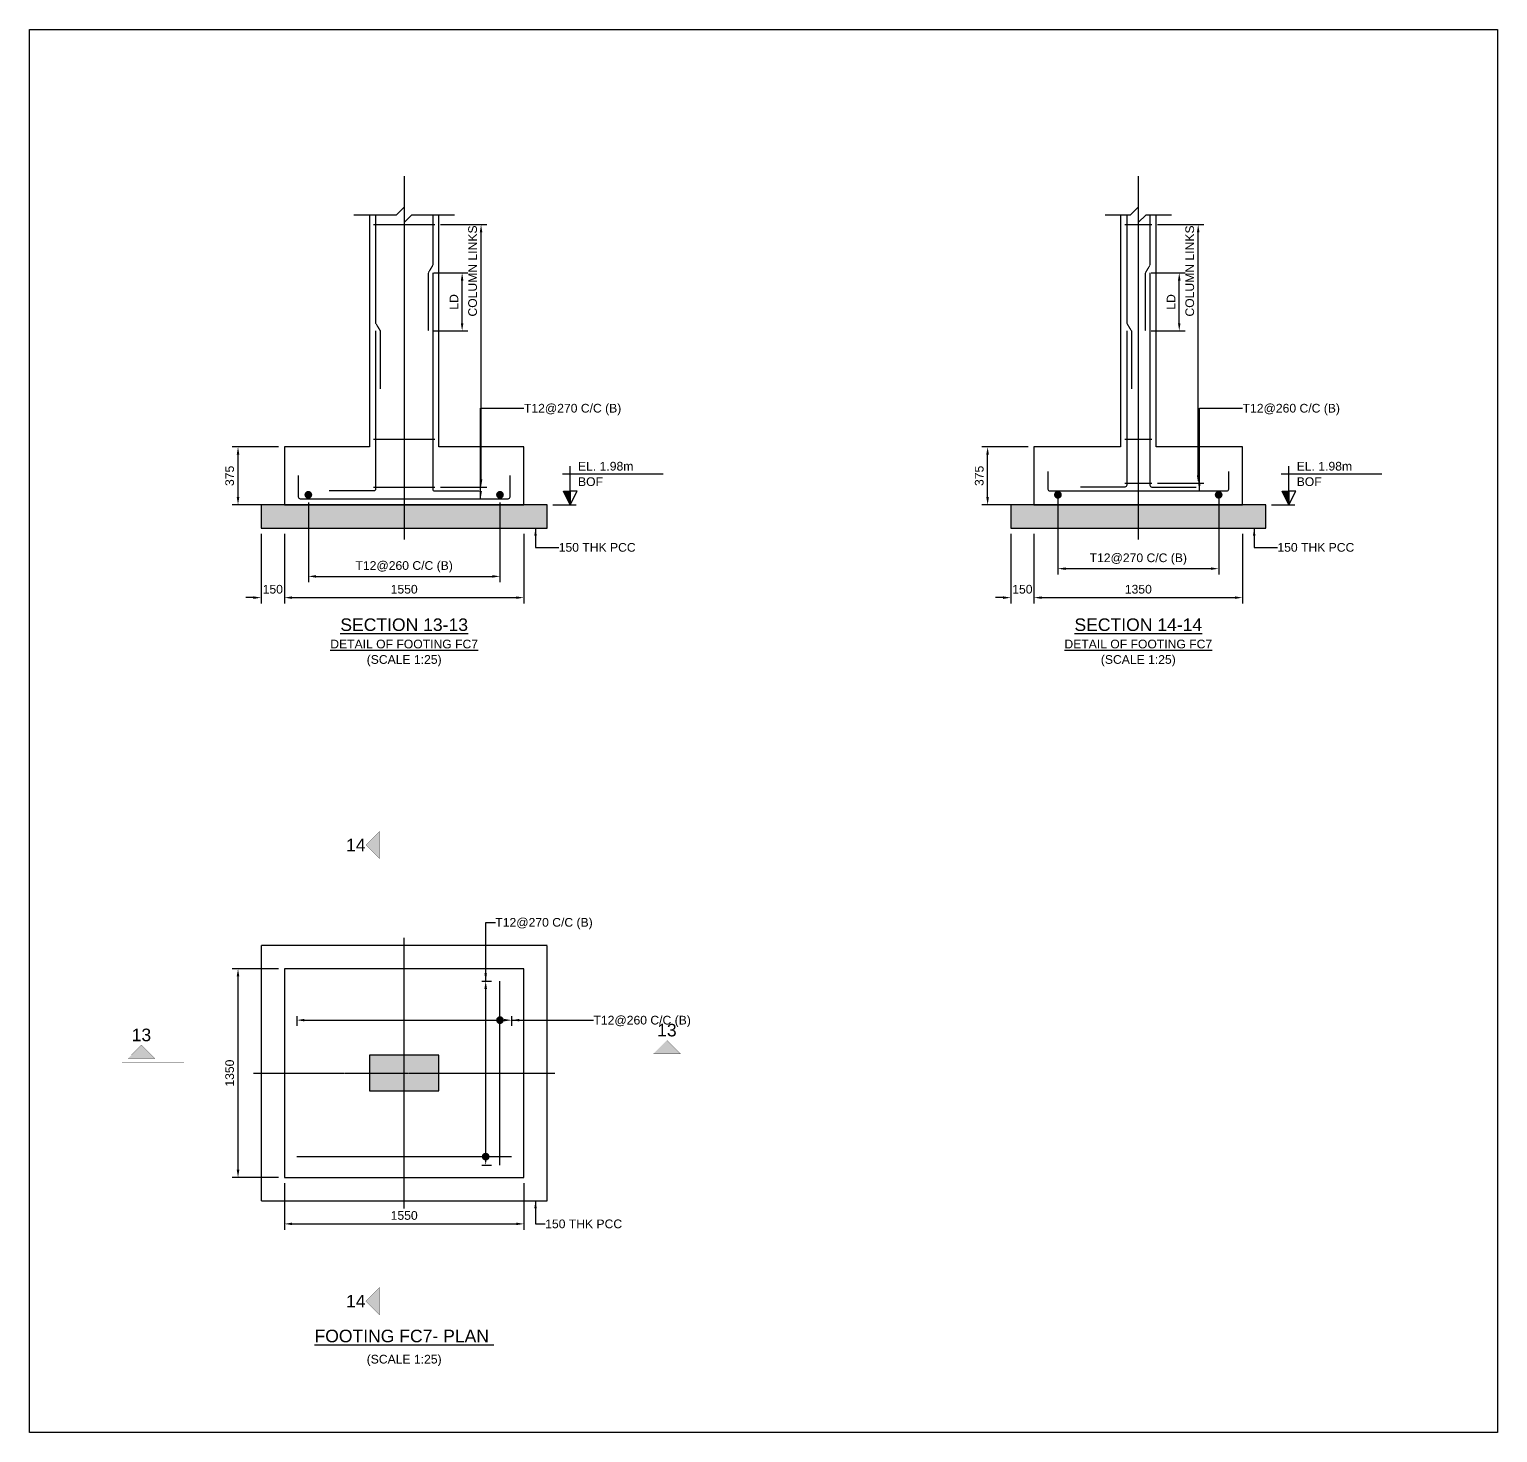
# Model space of a CAD drawing. Header units: inches. Extents: x -816171 to 9366335, y -450961 to 689132.
# Drawn here: x 5432005 to 5470005, y 213203 to 249503 of the extents above; entities that cross this region are included whole.
import ezdxf
from ezdxf.enums import TextEntityAlignment as Align

# ---------------------------------------------------------------- set-up
doc = ezdxf.new("R2010")
doc.units = ezdxf.units.IN
doc.header["$MEASUREMENT"] = 0
doc.linetypes.add('Cline', pattern=[1, 0.625, -0.125, 0.125, -0.125])
doc.linetypes.add('DASHED', pattern=[0.75, 0.5, -0.25])
for name, color, linetype in [('Center Line', 1, 'Continuous'), ('Column', 2, 'Continuous'), ('Concrete Line', 2, 'Continuous'), ('Dim', 31, 'Continuous'), ('Footing', 4, 'Continuous'), ('Labels', 4, 'Continuous'), ('PCC', 5, 'Continuous'), ('Reinforcement', 130, 'Continuous'), ('Section Mark', 5, 'Continuous'), ('Solid', 25, 'Continuous'), ('Text', 31, 'Continuous')]:
    doc.layers.add(name, color=color, linetype=linetype)
doc.styles.add('SC-FTG1', font='sanss___.ttf')
doc.styles.add('SC-FTG2', font='SansSerif')
doc.dimstyles.new('RccFooting', dxfattribs={"dimtxt": 225, "dimasz": 200, "dimexe": 150, "dimexo": 150, "dimgap": 100, "dimtad": 1, "dimtoh": 1, "dimdec": 4, "dimlfac": 0.25, "dimzin": 0, "dimdsep": 46, "dimtxsty": 'SC-FTG2', "dimcen": 0.09, "dimclrd": 8, "dimclre": 8, "dimclrt": 31, "dimadec": 0, "dimazin": 0, "dimtfac": 1, "dimtdec": 0, "dimtix": 1, "dimtofl": 0, "dimtmove": 0, "dimatfit": 3, "dimfxl": 1, "dimtolj": 1, "dimtzin": 0, "dimarcsym": 0})

# ---------------------------------------------------------------- blocks, each defined once
blk = doc.blocks.new('*D2244')
at = {"layer": 'DEFPOINTS', "color": 0, "transparency": 16777216}
for p in [(5438605, 219803), (5444805, 219803), (5444805, 218603)]:
    blk.add_point(p, dxfattribs=at)
at = {"layer": 'Dim', "color": 8, "lineweight": -2, "transparency": 16777216}
for p, q in [((5438605, 219653), (5438605, 218453)), ((5444805, 219653), (5444805, 218453)), ((5438805, 218603), (5444605, 218603))]:
    blk.add_line(p, q, dxfattribs=at)
at = {"layer": 'Dim', "color": 8, "transparency": 16777216}
for points in [[(5438805, 218636), (5438805, 218570), (5438605, 218603)], [(5444605, 218636), (5444605, 218570), (5444805, 218603)]]:
    blk.add_solid(points, dxfattribs=at)
at = {"layer": 'Dim', "color": 31, "transparency": 16777216, "insert": (5441705, 218819), "char_height": 225, "attachment_point": 5, "style": 'SC-FTG2'}
blk.add_mtext('\\A1;1550', dxfattribs=at)
blk = doc.blocks.new('*D2245')
at = {"layer": 'DEFPOINTS', "color": 0, "transparency": 16777216}
for p in [(5437405, 225203), (5438605, 225203), (5438605, 219803)]:
    blk.add_point(p, dxfattribs=at)
at = {"layer": 'Dim', "color": 8, "lineweight": -2, "transparency": 16777216}
for p, q in [((5438455, 225203), (5437255, 225203)), ((5437405, 220003), (5437405, 225003)), ((5438455, 219803), (5437255, 219803))]:
    blk.add_line(p, q, dxfattribs=at)
at = {"layer": 'Dim', "color": 8, "transparency": 16777216}
for points in [[(5437371, 225003), (5437438, 225003), (5437405, 225203)], [(5437371, 220003), (5437438, 220003), (5437405, 219803)]]:
    blk.add_solid(points, dxfattribs=at)
at = {"layer": 'Dim', "color": 31, "transparency": 16777216, "insert": (5437189, 222503), "char_height": 225, "attachment_point": 5, "rotation": 90, "style": 'SC-FTG2'}
blk.add_mtext('\\A1;1350', dxfattribs=at)
blk = doc.blocks.new('*D2246')
at = {"layer": 'DEFPOINTS', "color": 0, "transparency": 16777216}
for p in [(5443565, 224883), (5443815, 224883), (5443565, 220123)]:
    blk.add_point(p, dxfattribs=at)
at = {"layer": 'Dim', "color": 8, "lineweight": -2, "transparency": 16777216}
for p, q in [((5443715, 224883), (5443965, 224883)), ((5443815, 220323), (5443815, 224683)), ((5443715, 220123), (5443965, 220123))]:
    blk.add_line(p, q, dxfattribs=at)
at = {"layer": 'Dim', "color": 8, "transparency": 16777216}
for points in [[(5443781, 224683), (5443848, 224683), (5443815, 224883)], [(5443781, 220323), (5443848, 220323), (5443815, 220123)]]:
    blk.add_solid(points, dxfattribs=at)
blk = doc.blocks.new('*D2247')
at = {"layer": 'DEFPOINTS', "color": 0, "transparency": 16777216}
for p in [(5438925, 224123), (5444485, 224123), (5444485, 223873)]:
    blk.add_point(p, dxfattribs=at)
at = {"layer": 'Dim', "color": 8, "lineweight": -2, "transparency": 16777216}
for p, q in [((5438925, 223973), (5438925, 223723)), ((5439125, 223873), (5444285, 223873)), ((5444485, 223973), (5444485, 223723))]:
    blk.add_line(p, q, dxfattribs=at)
at = {"layer": 'Dim', "color": 8, "transparency": 16777216}
for points in [[(5439125, 223906), (5439125, 223840), (5438925, 223873)], [(5444285, 223906), (5444285, 223840), (5444485, 223873)]]:
    blk.add_solid(points, dxfattribs=at)
blk = doc.blocks.new('*D2254')
at = {"layer": 'DEFPOINTS', "color": 0, "transparency": 16777216}
for p in [(5438005, 236603), (5438605, 236603), (5438605, 234803)]:
    blk.add_point(p, dxfattribs=at)
at = {"layer": 'Dim', "color": 8, "lineweight": -2, "transparency": 16777216}
for p, q in [((5438005, 236453), (5438005, 234653)), ((5438605, 236453), (5438605, 234653)), ((5437805, 234803), (5437605, 234803)), ((5438805, 234803), (5439005, 234803))]:
    blk.add_line(p, q, dxfattribs=at)
at = {"layer": 'Dim', "color": 8, "transparency": 16777216}
for points in [[(5437805, 234836), (5437805, 234770), (5438005, 234803)], [(5438805, 234836), (5438805, 234770), (5438605, 234803)]]:
    blk.add_solid(points, dxfattribs=at)
at = {"layer": 'Dim', "color": 31, "transparency": 16777216, "insert": (5438305, 235019), "char_height": 225, "attachment_point": 5, "style": 'SC-FTG2'}
blk.add_mtext('\\A1;150', dxfattribs=at)
blk = doc.blocks.new('*D2255')
at = {"layer": 'DEFPOINTS', "color": 0, "transparency": 16777216}
for p in [(5438605, 236603), (5444805, 236603), (5444805, 234803)]:
    blk.add_point(p, dxfattribs=at)
at = {"layer": 'Dim', "color": 8, "lineweight": -2, "transparency": 16777216}
for p, q in [((5438605, 236453), (5438605, 234653)), ((5444805, 236453), (5444805, 234653)), ((5438805, 234803), (5444605, 234803))]:
    blk.add_line(p, q, dxfattribs=at)
at = {"layer": 'Dim', "color": 8, "transparency": 16777216}
for points in [[(5438805, 234836), (5438805, 234770), (5438605, 234803)], [(5444605, 234836), (5444605, 234770), (5444805, 234803)]]:
    blk.add_solid(points, dxfattribs=at)
at = {"layer": 'Dim', "color": 31, "transparency": 16777216, "insert": (5441705, 235019), "char_height": 225, "attachment_point": 5, "style": 'SC-FTG2'}
blk.add_mtext('\\A1;1550', dxfattribs=at)
blk = doc.blocks.new('*D2256')
at = {"layer": 'DEFPOINTS', "color": 0, "transparency": 16777216}
for p in [(5437405, 238703), (5438605, 238703), (5438605, 237203)]:
    blk.add_point(p, dxfattribs=at)
at = {"layer": 'Dim', "color": 8, "lineweight": -2, "transparency": 16777216}
for p, q in [((5438455, 238703), (5437255, 238703)), ((5437405, 237403), (5437405, 238503)), ((5438455, 237203), (5437255, 237203))]:
    blk.add_line(p, q, dxfattribs=at)
at = {"layer": 'Dim', "color": 8, "transparency": 16777216}
for points in [[(5437371, 238503), (5437438, 238503), (5437405, 238703)], [(5437371, 237403), (5437438, 237403), (5437405, 237203)]]:
    blk.add_solid(points, dxfattribs=at)
at = {"layer": 'Dim', "color": 31, "transparency": 16777216, "insert": (5437189, 237953), "char_height": 225, "attachment_point": 5, "rotation": 90, "style": 'SC-FTG2'}
blk.add_mtext('\\A1;375', dxfattribs=at)
blk = doc.blocks.new('*D2257')
at = {"layer": 'DEFPOINTS', "color": 0, "transparency": 16777216}
for p in [(5439225, 237413), (5444185, 237413), (5444185, 235353)]:
    blk.add_point(p, dxfattribs=at)
at = {"layer": 'Dim', "color": 8, "lineweight": -2, "transparency": 16777216}
for p, q in [((5439225, 237263), (5439225, 235203)), ((5444185, 237263), (5444185, 235203)), ((5439425, 235353), (5443985, 235353))]:
    blk.add_line(p, q, dxfattribs=at)
at = {"layer": 'Dim', "color": 8, "transparency": 16777216}
for points in [[(5439425, 235386), (5439425, 235320), (5439225, 235353)], [(5443985, 235386), (5443985, 235320), (5444185, 235353)]]:
    blk.add_solid(points, dxfattribs=at)
at = {"layer": 'Dim', "color": 31, "transparency": 16777216, "insert": (5441705, 235600), "char_height": 225, "attachment_point": 5, "style": 'SC-FTG2'}
blk.add_mtext('\\A1;T12@260 C/C (B)', dxfattribs=at)
blk = doc.blocks.new('*D2258')
at = {"layer": 'DEFPOINTS', "color": 0, "transparency": 16777216}
for p in [(5442325, 243203), (5443205, 243203), (5442325, 241703)]:
    blk.add_point(p, dxfattribs=at)
at = {"layer": 'Dim', "color": 8, "lineweight": -2, "transparency": 16777216}
for p, q in [((5442475, 243203), (5443355, 243203)), ((5443205, 241903), (5443205, 243003)), ((5442475, 241703), (5443355, 241703))]:
    blk.add_line(p, q, dxfattribs=at)
at = {"layer": 'Dim', "color": 8, "transparency": 16777216}
for points in [[(5443171, 243003), (5443238, 243003), (5443205, 243203)], [(5443171, 241903), (5443238, 241903), (5443205, 241703)]]:
    blk.add_solid(points, dxfattribs=at)
at = {"layer": 'Dim', "color": 31, "transparency": 16777216, "insert": (5442992, 242453), "char_height": 225, "attachment_point": 5, "rotation": 90, "style": 'SC-FTG2'}
blk.add_mtext('\\A1;LD', dxfattribs=at)
blk = doc.blocks.new('*D2259')
at = {"layer": 'DEFPOINTS', "color": 0, "transparency": 16777216}
for p in [(5442495, 244453), (5443695, 244453), (5442495, 237663)]:
    blk.add_point(p, dxfattribs=at)
at = {"layer": 'Dim', "color": 8, "lineweight": -2, "transparency": 16777216}
for p, q in [((5442645, 244453), (5443845, 244453)), ((5443695, 237863), (5443695, 244253)), ((5442645, 237663), (5443845, 237663))]:
    blk.add_line(p, q, dxfattribs=at)
at = {"layer": 'Dim', "color": 8, "transparency": 16777216}
for points in [[(5443661, 244253), (5443728, 244253), (5443695, 244453)], [(5443661, 237863), (5443728, 237863), (5443695, 237663)]]:
    blk.add_solid(points, dxfattribs=at)
at = {"layer": 'Dim', "color": 31, "transparency": 16777216, "insert": (5443477, 243253), "char_height": 225, "attachment_point": 5, "rotation": 90, "style": 'SC-FTG2'}
blk.add_mtext('\\A1;COLUMN LINKS', dxfattribs=at)
blk = doc.blocks.new('*D2260')
at = {"layer": 'DEFPOINTS', "color": 0, "transparency": 16777216}
for p in [(5457405, 236603), (5458005, 236603), (5458005, 234803)]:
    blk.add_point(p, dxfattribs=at)
at = {"layer": 'Dim', "color": 8, "lineweight": -2, "transparency": 16777216}
for p, q in [((5457405, 236453), (5457405, 234653)), ((5458005, 236453), (5458005, 234653)), ((5457205, 234803), (5457005, 234803)), ((5458205, 234803), (5458405, 234803))]:
    blk.add_line(p, q, dxfattribs=at)
at = {"layer": 'Dim', "color": 8, "transparency": 16777216}
for points in [[(5457205, 234836), (5457205, 234770), (5457405, 234803)], [(5458205, 234836), (5458205, 234770), (5458005, 234803)]]:
    blk.add_solid(points, dxfattribs=at)
at = {"layer": 'Dim', "color": 31, "transparency": 16777216, "insert": (5457705, 235019), "char_height": 225, "attachment_point": 5, "style": 'SC-FTG2'}
blk.add_mtext('\\A1;150', dxfattribs=at)
blk = doc.blocks.new('*D2261')
at = {"layer": 'DEFPOINTS', "color": 0, "transparency": 16777216}
for p in [(5458005, 236603), (5463405, 236603), (5463405, 234803)]:
    blk.add_point(p, dxfattribs=at)
at = {"layer": 'Dim', "color": 8, "lineweight": -2, "transparency": 16777216}
for p, q in [((5458005, 236453), (5458005, 234653)), ((5463405, 236453), (5463405, 234653)), ((5458205, 234803), (5463205, 234803))]:
    blk.add_line(p, q, dxfattribs=at)
at = {"layer": 'Dim', "color": 8, "transparency": 16777216}
for points in [[(5458205, 234836), (5458205, 234770), (5458005, 234803)], [(5463205, 234836), (5463205, 234770), (5463405, 234803)]]:
    blk.add_solid(points, dxfattribs=at)
at = {"layer": 'Dim', "color": 31, "transparency": 16777216, "insert": (5460705, 235019), "char_height": 225, "attachment_point": 5, "style": 'SC-FTG2'}
blk.add_mtext('\\A1;1350', dxfattribs=at)
blk = doc.blocks.new('*D2262')
at = {"layer": 'DEFPOINTS', "color": 0, "transparency": 16777216}
for p in [(5456805, 238703), (5458005, 238703), (5458005, 237203)]:
    blk.add_point(p, dxfattribs=at)
at = {"layer": 'Dim', "color": 8, "lineweight": -2, "transparency": 16777216}
for p, q in [((5457855, 238703), (5456655, 238703)), ((5456805, 237403), (5456805, 238503)), ((5457855, 237203), (5456655, 237203))]:
    blk.add_line(p, q, dxfattribs=at)
at = {"layer": 'Dim', "color": 8, "transparency": 16777216}
for points in [[(5456771, 238503), (5456838, 238503), (5456805, 238703)], [(5456771, 237403), (5456838, 237403), (5456805, 237203)]]:
    blk.add_solid(points, dxfattribs=at)
at = {"layer": 'Dim', "color": 31, "transparency": 16777216, "insert": (5456589, 237953), "char_height": 225, "attachment_point": 5, "rotation": 90, "style": 'SC-FTG2'}
blk.add_mtext('\\A1;375', dxfattribs=at)
blk = doc.blocks.new('*D2263')
at = {"layer": 'DEFPOINTS', "color": 0, "transparency": 16777216}
for p in [(5458625, 237613), (5462785, 237613), (5462785, 235553)]:
    blk.add_point(p, dxfattribs=at)
at = {"layer": 'Dim', "color": 8, "lineweight": -2, "transparency": 16777216}
for p, q in [((5458625, 237463), (5458625, 235403)), ((5462785, 237463), (5462785, 235403)), ((5458825, 235553), (5462585, 235553))]:
    blk.add_line(p, q, dxfattribs=at)
at = {"layer": 'Dim', "color": 8, "transparency": 16777216}
for points in [[(5458825, 235586), (5458825, 235520), (5458625, 235553)], [(5462585, 235586), (5462585, 235520), (5462785, 235553)]]:
    blk.add_solid(points, dxfattribs=at)
at = {"layer": 'Dim', "color": 31, "transparency": 16777216, "insert": (5460705, 235800), "char_height": 225, "attachment_point": 5, "style": 'SC-FTG2'}
blk.add_mtext('\\A1;T12@270 C/C (B)', dxfattribs=at)
blk = doc.blocks.new('*D2264')
at = {"layer": 'DEFPOINTS', "color": 0, "transparency": 16777216}
for p in [(5460885, 243203), (5461765, 243203), (5460885, 241703)]:
    blk.add_point(p, dxfattribs=at)
at = {"layer": 'Dim', "color": 8, "lineweight": -2, "transparency": 16777216}
for p, q in [((5461035, 243203), (5461915, 243203)), ((5461765, 241903), (5461765, 243003)), ((5461035, 241703), (5461915, 241703))]:
    blk.add_line(p, q, dxfattribs=at)
at = {"layer": 'Dim', "color": 8, "transparency": 16777216}
for points in [[(5461731, 243003), (5461798, 243003), (5461765, 243203)], [(5461731, 241903), (5461798, 241903), (5461765, 241703)]]:
    blk.add_solid(points, dxfattribs=at)
at = {"layer": 'Dim', "color": 31, "transparency": 16777216, "insert": (5461552, 242453), "char_height": 225, "attachment_point": 5, "rotation": 90, "style": 'SC-FTG2'}
blk.add_mtext('\\A1;LD', dxfattribs=at)
blk = doc.blocks.new('*D2265')
at = {"layer": 'DEFPOINTS', "color": 0, "transparency": 16777216}
for p in [(5461055, 244453), (5462255, 244453), (5461055, 237763)]:
    blk.add_point(p, dxfattribs=at)
at = {"layer": 'Dim', "color": 8, "lineweight": -2, "transparency": 16777216}
for p, q in [((5461205, 244453), (5462405, 244453)), ((5462255, 237963), (5462255, 244253)), ((5461205, 237763), (5462405, 237763))]:
    blk.add_line(p, q, dxfattribs=at)
at = {"layer": 'Dim', "color": 8, "transparency": 16777216}
for points in [[(5462221, 244253), (5462288, 244253), (5462255, 244453)], [(5462221, 237963), (5462288, 237963), (5462255, 237763)]]:
    blk.add_solid(points, dxfattribs=at)
at = {"layer": 'Dim', "color": 31, "transparency": 16777216, "insert": (5462037, 243253), "char_height": 225, "attachment_point": 5, "rotation": 90, "style": 'SC-FTG2'}
blk.add_mtext('\\A1;COLUMN LINKS', dxfattribs=at)

msp = doc.modelspace()

# ---------------------------------------------------------------- hatches: boundary and pattern name
at = {"layer": 'Solid'}
for points in [[(5446004.62407, 237203.05879), (5445829.62407, 237553.05879), (5446004.62407, 237553.05879)], [(5464604.62407, 237203.05879), (5464429.62407, 237553.05879), (5464604.62407, 237553.05879)], [(5438004.62407, 236603.05879), (5445404.62407, 236603.05879), (5445404.62407, 237203.05879), (5438004.62407, 237203.05879)], [(5457404.62407, 236603.05879), (5464004.62407, 236603.05879), (5464004.62407, 237203.05879), (5457404.62407, 237203.05879)], [(5441064.62407, 228753.05879), (5440714.62407, 228403.05879), (5441064.62407, 228053.05879), (5441064.62407, 228753.05879)], [(5434554.62407, 222879.05879), (5434904.62407, 223229.05879), (5435254.62407, 222879.05879), (5434554.62407, 222879.05879)], [(5448854.62407, 223003.05879), (5448504.62407, 223353.05879), (5448154.62407, 223003.05879), (5448854.62407, 223003.05879)], [(5440804.62407, 222043.05879), (5442604.62407, 222043.05879), (5442604.62407, 222963.05879), (5440804.62407, 222963.05879)], [(5441064.62407, 216253.05879), (5440714.62407, 216603.05879), (5441064.62407, 216953.05879), (5441064.62407, 216253.05879)]]:
    msp.add_hatch(color=256, dxfattribs=at).paths.add_polyline_path(points, flags=0)

# ---------------------------------------------------------------- linework, layer by layer
msp.add_lwpolyline([(5432004.62407, 213203.05879), (5432004.62407, 249503.05879), (5470004.62407, 249503.05879), (5470004.62407, 213203.05879), (5432004.62407, 213203.05879)])
at = {"layer": 'Center Line', "linetype": 'Cline'}
for points in [[(5441704.62407, 245703.05879), (5441704.62407, 236303.05879)], [(5460704.62407, 245703.05879), (5460704.62407, 236303.05879)], [(5441704.62407, 219003.05879), (5441704.62407, 226003.05879)], [(5437804.62407, 222503.05879), (5445604.62407, 222503.05879)]]:
    msp.add_lwpolyline(points, dxfattribs=at)
at = {"layer": 'Column'}
msp.add_lwpolyline([(5440804.62407, 222043.05879), (5442604.62407, 222043.05879), (5442604.62407, 222963.05879), (5440804.62407, 222963.05879), (5440804.62407, 222043.05879)], dxfattribs=at)
at = {"layer": 'Concrete Line'}
for points in [[(5440404.62407, 244703.05879), (5441504.62407, 244703.05879), (5441704.62407, 244903.05879), (5441704.62407, 244503.05879), (5441904.62407, 244703.05879), (5443004.62407, 244703.05879)], [(5459844.62407, 244703.05879), (5460504.62407, 244703.05879), (5460704.62407, 244903.05879), (5460704.62407, 244503.05879), (5460904.62407, 244703.05879), (5461564.62407, 244703.05879)], [(5440804.62407, 244703.05879), (5440804.62407, 238703.05879), (5438604.62407, 238703.05879), (5438604.62407, 237203.05879), (5444804.62407, 237203.05879), (5444804.62407, 238703.05879), (5442604.62407, 238703.05879), (5442604.62407, 244703.05879)], [(5460244.62407, 244703.05879), (5460244.62407, 238703.05879), (5458004.62407, 238703.05879), (5458004.62407, 237203.05879), (5463404.62407, 237203.05879), (5463404.62407, 238703.05879), (5461164.62407, 238703.05879), (5461164.62407, 244703.05879)]]:
    msp.add_lwpolyline(points, dxfattribs=at)
at = {"layer": 'Dim', "color": 8, "const_width": 100}
for points in [[(5444134.62407, 223873.05879, 1), (5444234.62407, 223873.05879, 1)], [(5443764.62407, 220343.05879, 1), (5443864.62407, 220343.05879, 1)]]:
    msp.add_lwpolyline(points, format="xyb", close=True, dxfattribs=at)
at = {"layer": 'Footing'}
msp.add_lwpolyline([(5438604.62407, 219803.05879), (5444804.62407, 219803.05879), (5444804.62407, 225203.05879), (5438604.62407, 225203.05879), (5438604.62407, 219803.05879)], dxfattribs=at)
at = {"layer": 'PCC'}
for points in [[(5438004.62407, 236603.05879), (5445404.62407, 236603.05879), (5445404.62407, 237203.05879), (5438004.62407, 237203.05879), (5438004.62407, 236603.05879)], [(5457404.62407, 236603.05879), (5464004.62407, 236603.05879), (5464004.62407, 237203.05879), (5457404.62407, 237203.05879), (5457404.62407, 236603.05879)]]:
    msp.add_lwpolyline(points, dxfattribs=at)
at = {"layer": 'PCC', "linetype": 'DASHED'}
msp.add_lwpolyline([(5438004.62407, 219203.05879), (5445404.62407, 219203.05879), (5445404.62407, 225803.05879), (5438004.62407, 225803.05879), (5438004.62407, 219203.05879)], dxfattribs=at)
at = {"layer": 'Reinforcement'}
for points in [[(5440914.62407, 244453.05879), (5442494.62407, 244453.05879)], [(5460354.62407, 244453.05879), (5461054.62407, 244453.05879)], [(5440914.62407, 238903.05879), (5442494.62407, 238903.05879)], [(5460354.62407, 238903.05879), (5461054.62407, 238903.05879)], [(5440914.62407, 237663.05879), (5442494.62407, 237663.05879)], [(5460354.62407, 237763.05879), (5461054.62407, 237763.05879)], [(5444184.62407, 220123.05879), (5444184.62407, 224883.05879)], [(5438924.62407, 220343.05879), (5444484.62407, 220343.05879)]]:
    msp.add_lwpolyline(points, dxfattribs=at)
at = {"layer": 'Reinforcement', "linetype": 'DASHED'}
for points in [[(5440964.62407, 244703.05879), (5440964.62407, 241903.05879), (5441084.62407, 241703.05879), (5441084.62407, 240203.05879)], [(5442444.62407, 244703.05879), (5442444.62407, 243403.05879), (5442324.62407, 243203.05879), (5442324.62407, 241703.05879)], [(5460404.62407, 244703.05879), (5460404.62407, 241903.05879), (5460524.62407, 241703.05879), (5460524.62407, 240203.05879)], [(5461004.62407, 244703.05879), (5461004.62407, 243403.05879), (5460884.62407, 243203.05879), (5460884.62407, 241703.05879)]]:
    msp.add_lwpolyline(points, dxfattribs=at)
at = {"layer": 'Reinforcement'}
for points in [[(5442444.62407, 243203.05879), (5442444.62407, 237613.05879, 0.4), (5442494.62407, 237563.05879), (5443644.62407, 237563.05879, 0.4), (5443644.62407, 237563.05879), (5443644.62407, 237563.05879)], [(5461004.62407, 243203.05879), (5461004.62407, 237713.05879, 0.4), (5461054.62407, 237663.05879), (5462204.62407, 237663.05879, 0.4), (5462204.62407, 237663.05879), (5462204.62407, 237663.05879)], [(5440964.62407, 241703.05879), (5440964.62407, 237613.05879, -0.4), (5440914.62407, 237563.05879), (5439764.62407, 237563.05879, 0.4), (5439764.62407, 237563.05879), (5439764.62407, 237563.05879)], [(5460404.62407, 241703.05879), (5460404.62407, 237713.05879, -0.4), (5460354.62407, 237663.05879), (5459204.62407, 237663.05879, 0.4), (5459204.62407, 237663.05879), (5459204.62407, 237663.05879)], [(5438964.62407, 237963.05879), (5438964.62407, 237413.05879, 0.4), (5439014.62407, 237363.05879), (5444394.62407, 237363.05879, 0.4), (5444444.62407, 237413.05879), (5444444.62407, 237963.05879)], [(5458364.62407, 238063.05879), (5458364.62407, 237613.05879, 0.4), (5458414.62407, 237563.05879), (5462994.62407, 237563.05879, 0.4), (5463044.62407, 237613.05879), (5463044.62407, 238063.05879)]]:
    msp.add_lwpolyline(points, format="xyb", dxfattribs=at)
at = {"layer": 'Reinforcement', "const_width": 100}
for points in [[(5439174.62407, 237463.05879, 1), (5439274.62407, 237463.05879, 1)], [(5444134.62407, 237463.05879, 1), (5444234.62407, 237463.05879, 1)], [(5458574.62407, 237463.05879, 1), (5458674.62407, 237463.05879, 1)], [(5462734.62407, 237463.05879, 1), (5462834.62407, 237463.05879, 1)]]:
    msp.add_lwpolyline(points, format="xyb", close=True, dxfattribs=at)
at = {"layer": 'Section Mark'}
for p, q in [((5445554.62407, 237203.05879), (5446154.62407, 237203.05879)), ((5464154.62407, 237203.05879), (5464754.62407, 237203.05879))]:
    msp.add_line(p, q, dxfattribs=at)
for points in [[(5445804.62407, 238003.05879), (5448404.62407, 238003.05879)], [(5446004.62407, 237203.05879), (5446004.62407, 238203.05879)], [(5464404.62407, 238003.05879), (5467004.62407, 238003.05879)], [(5464604.62407, 237203.05879), (5464604.62407, 238203.05879)], [(5446004.62407, 237203.05879), (5445829.62407, 237553.05879), (5446004.62407, 237553.05879), (5446004.62407, 237203.05879)], [(5446004.62407, 237203.05879), (5446179.62407, 237553.05879), (5446004.62407, 237553.05879), (5446004.62407, 237203.05879)], [(5464604.62407, 237203.05879), (5464429.62407, 237553.05879), (5464604.62407, 237553.05879), (5464604.62407, 237203.05879)], [(5464604.62407, 237203.05879), (5464779.62407, 237553.05879), (5464604.62407, 237553.05879), (5464604.62407, 237203.05879)]]:
    msp.add_lwpolyline(points, dxfattribs=at)
at = {"layer": 'Section Mark', "const_width": 5}
for points in [[(5441164.62407, 227303.05879), (5441164.62407, 228903.05879)], [(5441064.62407, 228753.05879), (5440714.62407, 228403.05879), (5441064.62407, 228053.05879), (5441064.62407, 228753.05879)], [(5434554.62407, 222879.05879), (5434904.62407, 223229.05879), (5435254.62407, 222879.05879), (5434554.62407, 222879.05879)], [(5448854.62407, 223003.05879), (5448504.62407, 223353.05879), (5448154.62407, 223003.05879), (5448854.62407, 223003.05879)], [(5436004.62407, 222779.05879), (5434404.62407, 222779.05879)], [(5447404.62407, 222903.05879), (5449004.62407, 222903.05879)], [(5441164.62407, 217703.05879), (5441164.62407, 216103.05879)], [(5441064.62407, 216253.05879), (5440714.62407, 216603.05879), (5441064.62407, 216953.05879), (5441064.62407, 216253.05879)]]:
    msp.add_lwpolyline(points, dxfattribs=at)

# ---------------------------------------------------------------- texts
at = {"layer": 'Dim', "style": 'SC-FTG2'}
for s, p in [('T12@270 C/C (B)', (5444804.62407, 239703.05879)), ('T12@260 C/C (B)', (5463404.62407, 239703.05879)), ('150 THK PCC', (5445704.62407, 236103.05879)), ('150 THK PCC', (5464304.62407, 236103.05879)), ('150 THK PCC', (5445354.62407, 218603.05879))]:
    msp.add_text(s, height=225, dxfattribs=at).set_placement(p, align=Align.MIDDLE_LEFT)
at = {"layer": 'Labels', "style": 'SC-FTG1'}
for s, p in [('%%USECTION 13-13', (5441704.62407, 234103.05879)), ('%%USECTION 14-14', (5460704.62407, 234103.05879)), ('%%uFOOTING FC7- PLAN ', (5441704.62407, 215703.05879))]:
    msp.add_text(s, height=325, dxfattribs=at).set_placement(p, align=Align.MIDDLE_CENTER)
at = {"layer": 'Section Mark', "style": 'SC-FTG1'}
for s, p in [('14', (5440452.12407, 228403.05879)), ('13', (5434904.62407, 223491.55879)), ('13', (5448504.62407, 223615.55879)), ('14', (5440452.12407, 216603.05879))]:
    msp.add_text(s, height=325, dxfattribs=at).set_placement(p, align=Align.MIDDLE_CENTER)
at = {"layer": 'Text'}
for s, style, p in [('EL. 1.98m', 'SC-FTG2', (5446204.62407, 238203.05879)), ('EL. 1.98m', 'SC-FTG2', (5464804.62407, 238203.05879)), ('BOF', 'SC-FTG2', (5446204.62407, 237803.05879)), ('BOF', 'SC-FTG2', (5464804.62407, 237803.05879)), ('T12@270 C/C (B)', 'SC-FTG1', (5444064.62407, 226403.05879)), ('T12@260 C/C (B)', 'SC-FTG1', (5446604.62407, 223873.05879))]:
    msp.add_text(s, height=225, dxfattribs=dict(at, style=style)).set_placement(p, align=Align.MIDDLE_LEFT)
at = {"layer": 'Text', "style": 'SC-FTG1'}
for s, p in [('%%UDETAIL OF FOOTING FC7', (5441704.62407, 233603.05879)), ('%%UDETAIL OF FOOTING FC7', (5460704.62407, 233603.05879)), ('(SCALE 1:25)', (5441704.62407, 233203.05879)), ('(SCALE 1:25)', (5460704.62407, 233203.05879)), ('(SCALE 1:25)', (5441704.62407, 215103.05879))]:
    msp.add_text(s, height=225, dxfattribs=at).set_placement(p, align=Align.MIDDLE_CENTER)

# ---------------------------------------------------------------- dimensions: what is measured, and where the dimension line sits
at = {"layer": 'Dim'}
for base, p1, p2, angle, text, picture, middle in [((5443694.62407, 244453.05879), (5442494.62407, 237663.05879), (5442494.62407, 244453.05879), 90, 'COLUMN LINKS', '*D2259', (5443694.62407, 243253.05879)), ((5462254.62407, 244453.05879), (5461054.62407, 237763.05879), (5461054.62407, 244453.05879), 90, 'COLUMN LINKS', '*D2265', (5462254.62407, 243253.05879)), ((5443204.62407, 243203.05879), (5442324.62407, 241703.05879), (5442324.62407, 243203.05879), 90, 'LD', '*D2258', (5443204.62407, 242453.05879)), ((5461764.62407, 243203.05879), (5460884.62407, 241703.05879), (5460884.62407, 243203.05879), 90, 'LD', '*D2264', (5461764.62407, 242453.05879)), ((5443814.62407, 224883.05879), (5443564.62407, 220123.05879), (5443564.62407, 224883.05879), 90, ' ', '*D2246', (5443814.62407, 221643.05879)), ((5444484.62407, 223873.05879), (5438924.62407, 224123.05879), (5444484.62407, 224123.05879), 0, ' ', '*D2247', (5442884.62407, 223873.05879))]:
    dim = msp.add_linear_dim(base=base, p1=p1, p2=p2, angle=angle, text=text, dimstyle='RccFooting', override={"dimjust": 0}, dxfattribs=at)
    dim.commit()
    dim.dimension.update_dxf_attribs({"geometry": picture, "text_midpoint": middle, "dimtype": 161})
for p1, p2, distance, text, picture, middle in [((5438604.62407, 237203.05879), (5438604.62407, 238703.05879), 1200, '375', '*D2256', (5437188.57469, 237953.05879)), ((5458004.62407, 237203.05879), (5458004.62407, 238703.05879), 1200, '375', '*D2262', (5456588.57469, 237953.05879)), ((5458624.62407, 237613.05879), (5462784.62407, 237613.05879), -2060, 'T12@270 C/C (B)', '*D2263', (5460704.62407, 235800.12669)), ((5439224.62407, 237413.05879), (5444184.62407, 237413.05879), -2060, 'T12@260 C/C (B)', '*D2257', (5441704.62407, 235600.12669)), ((5438004.62407, 236603.05879), (5438604.62407, 236603.05879), -1800, '150', '*D2254', (5438304.62407, 235018.95385)), ((5438604.62407, 236603.05879), (5444804.62407, 236603.05879), -1800, '1550', '*D2255', (5441704.62407, 235018.95385)), ((5457404.62407, 236603.05879), (5458004.62407, 236603.05879), -1800, '150', '*D2260', (5457704.62407, 235018.95385)), ((5458004.62407, 236603.05879), (5463404.62407, 236603.05879), -1800, '1350', '*D2261', (5460704.62407, 235019.10817)), ((5438604.62407, 219803.05879), (5438604.62407, 225203.05879), 1200, '1350', '*D2245', (5437188.57469, 222503.05879)), ((5438604.62407, 219803.05879), (5444804.62407, 219803.05879), -1200, '1550', '*D2244', (5441704.62407, 218818.95385))]:
    dim = msp.add_aligned_dim(p1=p1, p2=p2, distance=distance, text=text, dimstyle='RccFooting', dxfattribs=at)
    dim.commit()
    dim.dimension.update_dxf_attribs({"geometry": picture, "text_midpoint": middle})

# ---------------------------------------------------------------- leaders
at = {"layer": 'Dim', "color": 8}
for points in [[(5443684.62407, 237363.05879), (5443684.62407, 239703.05879), (5444804.62407, 239703.05879)], [(5462284.62407, 237563.05879), (5462284.62407, 239703.05879), (5463404.62407, 239703.05879)], [(5445104.62407, 236603.05879), (5445104.62407, 236103.05879), (5445704.62407, 236103.05879)], [(5463704.62407, 236603.05879), (5463704.62407, 236103.05879), (5464304.62407, 236103.05879)], [(5443814.62407, 224883.05879), (5443814.62407, 226403.05879), (5444064.62407, 226403.05879)], [(5444484.62407, 223873.05879), (5446604.62407, 223873.05879), (5446604.62407, 223873.05879)], [(5445104.62407, 219203.05879), (5445104.62407, 218603.05879), (5445354.62407, 218603.05879)]]:
    msp.add_leader(points, dimstyle='RccFooting', dxfattribs=at)

doc.saveas('drawing.dxf')
